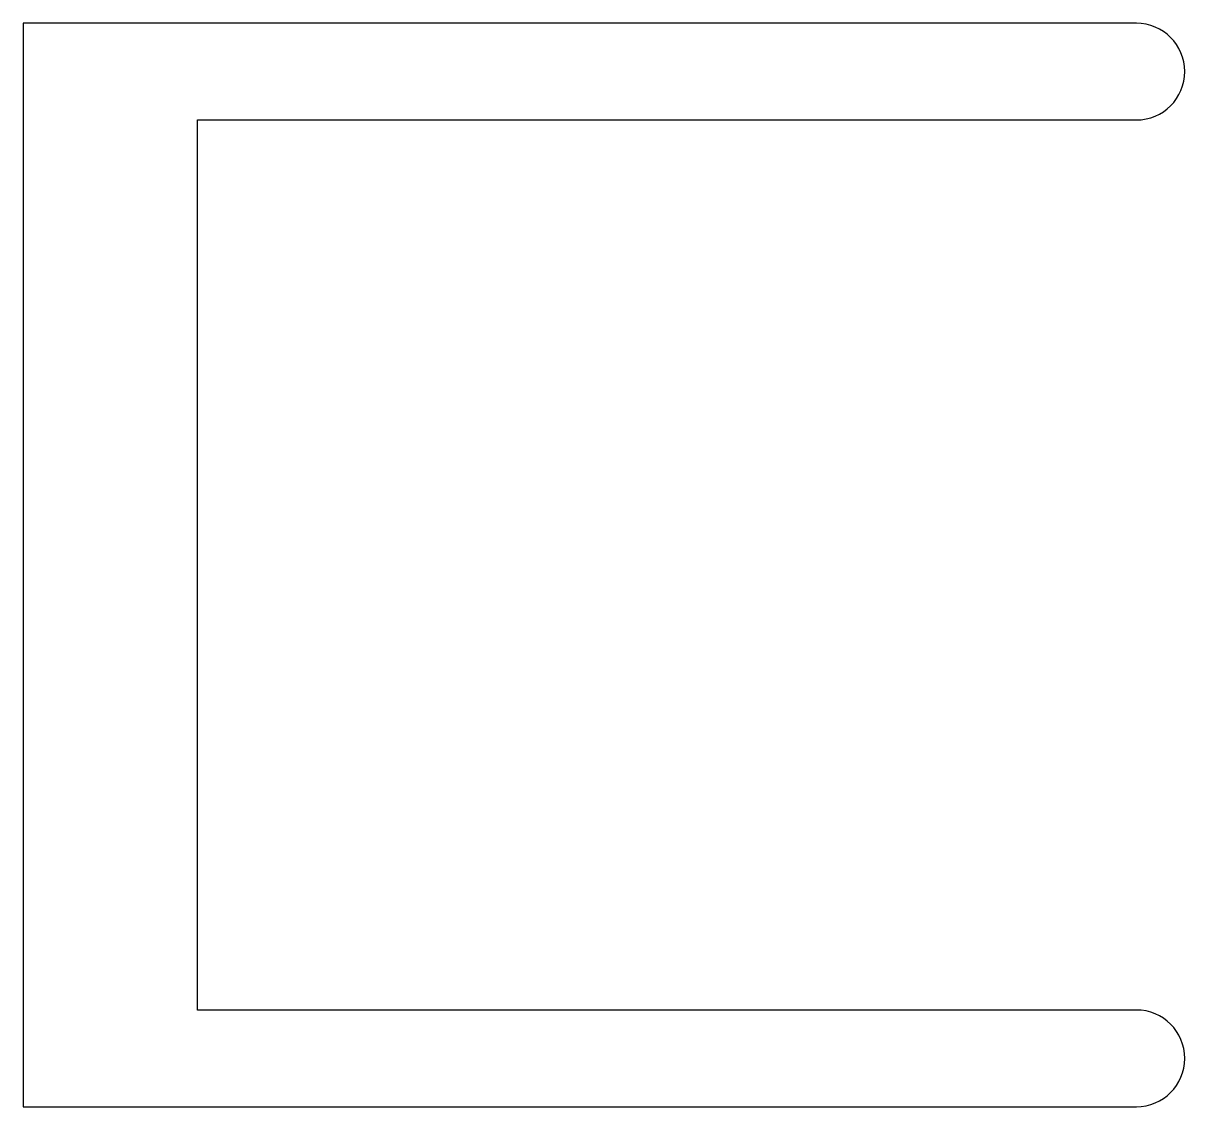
# Model space of a CAD drawing. Extents: x -646 to -616, y 74.2 to 102.2.
import ezdxf

# ---------------------------------------------------------------- set-up
doc = ezdxf.new("R2010")
doc.units = 0
doc.layers.add('ANA', color=220, linetype='CONTINUOUS')

msp = doc.modelspace()

# ---------------------------------------------------------------- linework, layer by layer
at = {"layer": 'ANA', "color": 0, "linetype": 'BYBLOCK'}
msp.add_lwpolyline([(-617.217, 102.236), (-645.967, 102.236), (-645.967, 74.236), (-617.217, 74.236, 1), (-617.217, 76.736), (-641.467, 76.736), (-641.467, 99.736), (-617.217, 99.736, 1)], format="xyb", close=True, dxfattribs=at)

doc.saveas('drawing.dxf')
